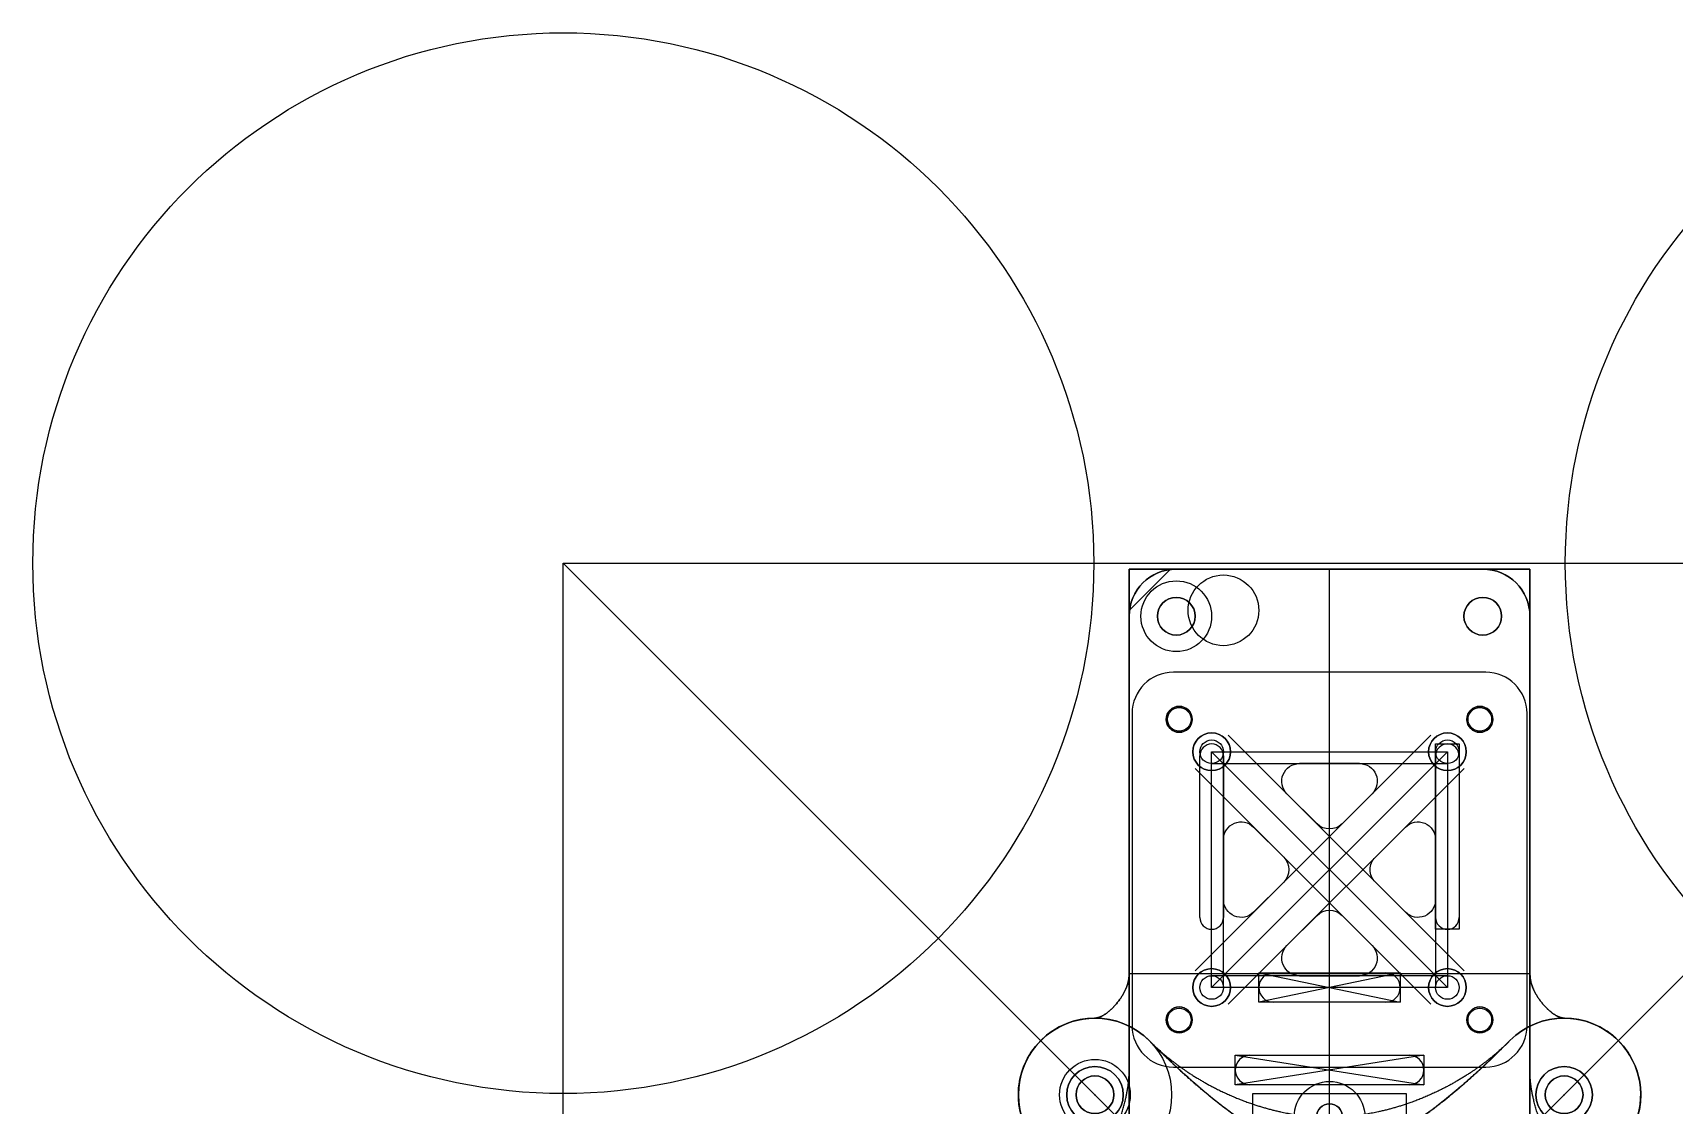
# Model space of a CAD drawing. Header units: millimetres. Extents: x -110 to 110, y -110 to 110.
# Drawn here: x -110 to 29.2, y 19 to 110 of the extents above; entities that cross this region are included whole.
import ezdxf

# ---------------------------------------------------------------- set-up
doc = ezdxf.new("R2010")
doc.units = ezdxf.units.MM
doc.header["$MEASUREMENT"] = 0
for name, color, linetype in [('Arm_Sketch1', 7, 'Continuous'), ('Arm_Sketch2', 7, 'Continuous'), ('Bttmplate_Sketch1', 7, 'Continuous'), ('Bttmplate_Sketch2', 7, 'Continuous'), ('Bttmplate_Sketch3', 7, 'Continuous'), ('Bttmplate_Sketch4', 7, 'Continuous'), ('Bttmplate_Sketch5', 7, 'Continuous'), ('Bttmplate_Sketch6', 7, 'Continuous'), ('Midplate_Sketch1', 7, 'Continuous'), ('Midplate_Sketch2', 7, 'Continuous'), ('Midplate_Sketch3', 7, 'Continuous'), ('Midplate_Sketch4', 7, 'Continuous'), ('Midplate_Sketch5', 7, 'Continuous'), ('Midplate_Sketch6', 7, 'Continuous'), ('Midplate_Sketch7', 7, 'Continuous'), ('Midplate_Sketch8', 7, 'Continuous'), ('reStack_Sketch1', 7, 'Continuous'), ('reStack_Sketch2', 7, 'Continuous'), ('Standoffs_Sketch1', 7, 'Continuous'), ('Top Plate_Sketch1', 7, 'Continuous'), ('Top Plate_Sketch2', 7, 'Continuous'), ('Top Plate_Sketch3', 7, 'Continuous'), ('Top Plate_Sketch4', 7, 'Continuous'), ('Top Plate_Sketch5', 7, 'Continuous'), ('Top Plate_Sketch6', 7, 'Continuous'), ('Top Plate_Sketch7', 7, 'Continuous'), ('Top Plate_Sketch8', 7, 'Continuous')]:
    doc.layers.add(name, color=color, linetype=linetype)

# ---------------------------------------------------------------- blocks, each defined once
blk = doc.blocks.new('Arm')
at = {"layer": 'Arm_Sketch1'}
for p, q in [((-6.5, 6.5), (6.5, -6.5)), ((-6.5, -6.5), (-6.5, 6.5)), ((6.5, 6.5), (-6.5, -6.5)), ((-6.5, 6.5), (6.5, 6.5))]:
    blk.add_line(p, q, dxfattribs=at)
for centre in [(-6.5, 6.5), (6.5, 6.5)]:
    blk.add_circle(centre, 4.5, dxfattribs=at)
at = {"layer": 'Arm_Sketch2'}
for p, q in [((6.5, 6.5), (-6.5, -6.5)), ((0, 0.175), (0, 2.25))]:
    blk.add_line(p, q, dxfattribs=at)
for centre in [(-6.5, 6.5), (6.5, 6.5)]:
    blk.add_circle(centre, 4.5, dxfattribs=at)
blk = doc.blocks.new('reStack')
at = {"layer": 'reStack_Sketch1'}
for p, q in [((-0.65, 1.6), (-0.65, 2)), ((-0.65, 2), (0.65, 2)), ((0.65, 2), (0.65, 1.6)), ((-1.6, 1.6), (1.6, 1.6)), ((-1.6, 1.6), (1.6, -1.6)), ((-1.6, -1.6), (-1.6, 1.6)), ((1.6, 1.6), (-1.6, -1.6)), ((0.65, 1.6), (-0.65, 1.6)), ((1.6, 1.6), (1.6, -1.6)), ((1.6, -1.6), (-1.6, -1.6))]:
    blk.add_line(p, q, dxfattribs=at)
blk.add_point((0, 0), dxfattribs=at)
blk.add_point((0, 0), dxfattribs=at)
at = {"layer": 'reStack_Sketch2'}
for p, q in [((1.6, 1.6, 1.55), (-1.6, 1.6, 1.55)), ((-1.6, 1.6, 1.55), (-1.6, -1.6, 1.55)), ((1.6, -1.6, 1.55), (1.6, 1.6, 1.55)), ((-1.6, -1.6, 1.55), (1.6, -1.6, 1.55))]:
    blk.add_line(p, q, dxfattribs=at)
for p in [(-1, 1, 1.55), (1, 1, 1.55), (0, 0, 1.55), (-1, -1, 1.55), (1, -1, 1.55)]:
    blk.add_point(p, dxfattribs=at)
blk = doc.blocks.new('Midplate')
at = {"layer": 'Midplate_Sketch1'}
for p, q in [((-1.7, 6.45), (1.7, 6.45)), ((-1.7, -1.8), (-1.7, 6.45)), ((1.7, 6.45), (1.7, -1.8)), ((0, 0.175), (0, 2.25))]:
    blk.add_line(p, q, dxfattribs=at)
blk.add_circle((-0.9, 6.1), 0.3, dxfattribs=at)
at = {"layer": 'Midplate_Sketch2'}
for p, q in [((-1.7, -1.8), (-1.7, 6.45)), ((-1.7, 6.45), (1.7, 6.45)), ((0, -1.8), (0, 6.45)), ((1.7, 6.45), (1.7, -1.8)), ((-1.7, 2.9), (-1.7, 3.134))]:
    blk.add_line(p, q, dxfattribs=at)
for centre, radius in [((-0.9, 6.1), 0.3), ((-1.99, 1.99), 0.65), ((-1.99, 1.99), 0.3)]:
    blk.add_circle(centre, radius, dxfattribs=at)
blk.add_open_spline([(-1.994, 2.64), (-1.98, 2.64), (-1.952, 2.645), (-1.906, 2.666), (-1.842, 2.718), (-1.767, 2.807), (-1.722, 2.889), (-1.704, 2.952), (-1.7, 2.995), (-1.7, 3.017)], degree=5, dxfattribs=at)
at = {"layer": 'Midplate_Sketch3'}
for p, q in [((1.7, 6.45, 0.2), (-1.7, 6.45, 0.2)), ((-1.7, 6.45, 0.2), (-1.7, 3.017, 0.2)), ((1.7, 3.017, 0.2), (1.7, 6.45, 0.2))]:
    blk.add_line(p, q, dxfattribs=at)
for centre, start, end in [((-1.99, 1.99, 0.2), 90.3866, 225), ((1.99, 1.99, 0.2), 315, 89.6134)]:
    blk.add_arc(centre, 0.65, start, end, dxfattribs=at)
for points in [[(-1.7, 3.017, 0.2), (-1.7, 2.995, 0.2), (-1.704, 2.952, 0.2), (-1.722, 2.889, 0.2), (-1.767, 2.807, 0.2), (-1.842, 2.718, 0.2), (-1.906, 2.666, 0.2), (-1.952, 2.645, 0.2), (-1.98, 2.64, 0.2), (-1.994, 2.64, 0.2)], [(1.7, 3.017, 0.2), (1.7, 2.995, 0.2), (1.704, 2.952, 0.2), (1.722, 2.889, 0.2), (1.767, 2.807, 0.2), (1.842, 2.718, 0.2), (1.906, 2.666, 0.2), (1.952, 2.645, 0.2), (1.98, 2.64, 0.2), (1.994, 2.64, 0.2)]]:
    blk.add_open_spline(points, degree=5, dxfattribs=at)
for p in [(-1.99, 1.99, 0.2), (1.99, 1.99, 0.2)]:
    blk.add_point(p, dxfattribs=at)
at = {"layer": 'Midplate_Sketch4'}
for p, q in [((-1.7, 6.45, 0.2), (-1.7, 3.017, 0.2)), ((1.7, 6.45, 0.2), (-1.7, 6.45, 0.2)), ((1.7, 3.017, 0.2), (1.7, 6.45, 0.2))]:
    blk.add_line(p, q, dxfattribs=at)
for centre in [(-1.99, 1.99, 0.2), (1.99, 1.99, 0.2)]:
    blk.add_circle(centre, 0.24, dxfattribs=at)
for centre, start, end in [((-1.99, 1.99, 0.2), 90.3866, 225), ((1.99, 1.99, 0.2), 315, 89.6134)]:
    blk.add_arc(centre, 0.65, start, end, dxfattribs=at)
for points in [[(-1.7, 3.017, 0.2), (-1.7, 2.995, 0.2), (-1.704, 2.952, 0.2), (-1.722, 2.889, 0.2), (-1.767, 2.807, 0.2), (-1.842, 2.718, 0.2), (-1.906, 2.666, 0.2), (-1.952, 2.645, 0.2), (-1.98, 2.64, 0.2), (-1.994, 2.64, 0.2)], [(1.7, 3.017, 0.2), (1.7, 2.995, 0.2), (1.704, 2.952, 0.2), (1.722, 2.889, 0.2), (1.767, 2.807, 0.2), (1.842, 2.718, 0.2), (1.906, 2.666, 0.2), (1.952, 2.645, 0.2), (1.98, 2.64, 0.2), (1.994, 2.64, 0.2)]]:
    blk.add_open_spline(points, degree=5, dxfattribs=at)
at = {"layer": 'Midplate_Sketch5'}
for p, q in [((-1.35, 6.45, 0.2), (-1.7, 6.1, 0.2)), ((1.7, 6.45, 0.2), (-1.35, 6.45, 0.2)), ((1.7, 3.017, 0.2), (1.7, 6.45, 0.2)), ((-1.7, 6.1, 0.2), (-1.7, 3.017, 0.2))]:
    blk.add_line(p, q, dxfattribs=at)
for centre, radius in [((-1.3, 6.05, 0.2), 0.16), ((-1.99, 1.99, 0.2), 0.24), ((1.99, 1.99, 0.2), 0.24), ((0, 1.803, 0.2), 0.3)]:
    blk.add_circle(centre, radius, dxfattribs=at)
for centre, start, end in [((-1.99, 1.99, 0.2), 90.3866, 225), ((1.99, 1.99, 0.2), 315, 89.6134)]:
    blk.add_arc(centre, 0.65, start, end, dxfattribs=at)
for points in [[(-1.7, 3.017, 0.2), (-1.7, 2.995, 0.2), (-1.704, 2.952, 0.2), (-1.722, 2.889, 0.2), (-1.767, 2.807, 0.2), (-1.842, 2.718, 0.2), (-1.906, 2.666, 0.2), (-1.952, 2.645, 0.2), (-1.98, 2.64, 0.2), (-1.994, 2.64, 0.2)], [(1.7, 3.017, 0.2), (1.7, 2.995, 0.2), (1.704, 2.952, 0.2), (1.722, 2.889, 0.2), (1.767, 2.807, 0.2), (1.842, 2.718, 0.2), (1.906, 2.666, 0.2), (1.952, 2.645, 0.2), (1.98, 2.64, 0.2), (1.994, 2.64, 0.2)]]:
    blk.add_open_spline(points, degree=5, dxfattribs=at)
at = {"layer": 'Midplate_Sketch6'}
for p, q in [((1.325, 5.575, 1.6), (-1.325, 5.575, 1.6)), ((-1.675, 5.225, 1.6), (-1.675, 2.575, 1.6)), ((1.675, 2.575, 1.6), (1.675, 5.225, 1.6)), ((-1.325, 2.225, 1.6), (1.325, 2.225, 1.6))]:
    blk.add_line(p, q, dxfattribs=at)
for centre in [(-1.275, 5.175, 1.6), (1.275, 5.175, 1.6), (-1, 4.9, 1.6), (1, 4.9, 1.6), (-1, 2.9, 1.6), (1, 2.9, 1.6), (-1.275, 2.625, 1.6), (1.275, 2.625, 1.6)]:
    blk.add_circle(centre, 0.1, dxfattribs=at)
for centre, start, end in [((-1.325, 5.225, 1.6), 90, 180), ((1.325, 5.225, 1.6), 0, 90), ((-1.325, 2.575, 1.6), 180, 270), ((1.325, 2.575, 1.6), 270, 0)]:
    blk.add_arc(centre, 0.35, start, end, dxfattribs=at)
at = {"layer": 'Midplate_Sketch7'}
for p, q in [((1.3, 6.45, 0.2), (-1.3, 6.45, 0.2)), ((-1.7, 6.05, 0.2), (-1.7, 3.017, 0.2)), ((1.7, 3.017, 0.2), (1.7, 6.05, 0.2)), ((0.859, 5.041, 0.2), (-1.141, 3.041, 0.2)), ((-0.859, 5.041, 0.2), (1.141, 3.041, 0.2)), ((-1, 4.9, 0.2), (1, 2.9, 0.2)), ((1, 4.9, 0.2), (-1, 2.9, 0.2)), ((-1, 2.9, 0.2), (-1, 4.9, 0.2)), ((-1, 4.9, 0.2), (1, 4.9, 0.2)), ((-0.9, 2.9, 0.2), (-0.9, 4.9, 0.2)), ((0.9, 4.9, 0.2), (0.9, 2.9, 0.2)), ((1, 4.9, 0.2), (1, 2.9, 0.2)), ((-1.141, 4.759, 0.2), (0.859, 2.759, 0.2)), ((-1, 4.8, 0.2), (1, 4.8, 0.2)), ((1.141, 4.759, 0.2), (-0.859, 2.759, 0.2)), ((1, 3, 0.2), (-1, 3, 0.2)), ((1, 2.9, 0.2), (-1, 2.9, 0.2))]:
    blk.add_line(p, q, dxfattribs=at)
for centre, radius in [((-1.3, 6.05, 0.2), 0.16), ((1.3, 6.05, 0.2), 0.16), ((-1.275, 5.175, 0.2), 0.11), ((1.275, 5.175, 0.2), 0.11), ((-1, 4.9, 0.2), 0.16), ((1, 4.9, 0.2), 0.16), ((-1, 2.9, 0.2), 0.16), ((1, 2.9, 0.2), 0.16), ((-1.275, 2.625, 0.2), 0.11), ((1.275, 2.625, 0.2), 0.11), ((-1.99, 1.99, 0.2), 0.24), ((1.99, 1.99, 0.2), 0.24), ((0, 1.803, 0.2), 0.11)]:
    blk.add_circle(centre, radius, dxfattribs=at)
for centre, radius, start, end in [((-1.3, 6.05, 0.2), 0.4, 90, 180), ((1.3, 6.05, 0.2), 0.4, 360, 90), ((-1.99, 1.99, 0.2), 0.65, 90.3866, 225), ((1.99, 1.99, 0.2), 0.65, 315, 89.6134)]:
    blk.add_arc(centre, radius, start, end, dxfattribs=at)
for points in [[(-1.7, 3.017, 0.2), (-1.7, 2.995, 0.2), (-1.704, 2.952, 0.2), (-1.722, 2.889, 0.2), (-1.767, 2.807, 0.2), (-1.842, 2.718, 0.2), (-1.906, 2.666, 0.2), (-1.952, 2.645, 0.2), (-1.98, 2.64, 0.2), (-1.994, 2.64, 0.2)], [(1.7, 3.017, 0.2), (1.7, 2.995, 0.2), (1.704, 2.952, 0.2), (1.722, 2.889, 0.2), (1.767, 2.807, 0.2), (1.842, 2.718, 0.2), (1.906, 2.666, 0.2), (1.952, 2.645, 0.2), (1.98, 2.64, 0.2), (1.994, 2.64, 0.2)]]:
    blk.add_open_spline(points, degree=5, dxfattribs=at)
blk.add_point((0, 3.9, 0.2), dxfattribs=at)
at = {"layer": 'Midplate_Sketch8'}
for p, q in [((-1.3, 6.45), (1.3, 6.45)), ((-1.7, 3.017), (-1.7, 6.05)), ((1.7, 6.05), (1.7, 3.017)), ((0.255, 4.8), (-0.255, 4.8)), ((-0.361, 4.544), (-0.106, 4.289)), ((0.106, 4.289), (0.361, 4.544)), ((-0.389, 4.006), (-0.644, 4.261)), ((0.644, 4.261), (0.389, 4.006)), ((-0.9, 4.155), (-0.9, 3.645)), ((0.9, 3.645), (0.9, 4.155)), ((-0.644, 3.539), (-0.389, 3.794)), ((0.389, 3.794), (0.644, 3.539)), ((-0.106, 3.511), (-0.361, 3.256)), ((0.361, 3.256), (0.106, 3.511)), ((-0.255, 3), (0.255, 3))]:
    blk.add_line(p, q, dxfattribs=at)
at = {"layer": 'Midplate_Sketch8', "extrusion": (0, 0, -1)}
for centre, radius in [((1.3, 6.05), 0.16), ((-1.3, 6.05), 0.16), ((1.275, 5.175), 0.11), ((-1.275, 5.175), 0.11), ((1, 4.9), 0.16), ((-1, 4.9), 0.16), ((1, 2.9), 0.16), ((-1, 2.9), 0.16), ((1.275, 2.625), 0.11), ((-1.275, 2.625), 0.11), ((1.99, 1.99), 0.24), ((-1.99, 1.99), 0.24), ((0, 1.803), 0.11)]:
    blk.add_circle(centre, radius, dxfattribs=at)
for centre, radius, start, end in [((1.3, 6.05), 0.4, 360, 90), ((-1.3, 6.05), 0.4, 90, 180), ((0.255, 4.65), 0.15, 315, 90), ((-0.255, 4.65), 0.15, 90, 225), ((0.75, 4.155), 0.15, 0, 135), ((-0.75, 4.155), 0.15, 45, 180), ((0, 4.395), 0.15, 225, 315), ((0.495, 3.9), 0.15, 135, 225), ((-0.495, 3.9), 0.15, 315, 45), ((0.75, 3.645), 0.15, 225, 0), ((-0.75, 3.645), 0.15, 180, 315), ((0, 3.405), 0.15, 45, 135), ((0.255, 3.15), 0.15, 270, 45), ((-0.255, 3.15), 0.15, 135, 270), ((1.99, 1.99), 0.65, 315, 89.6134), ((-1.99, 1.99), 0.65, 90.3866, 225)]:
    blk.add_arc(centre, radius, start, end, dxfattribs=at)
at = {"layer": 'Midplate_Sketch8'}
for points in [[(-1.994, 2.64), (-1.98, 2.64), (-1.952, 2.645), (-1.906, 2.666), (-1.842, 2.718), (-1.767, 2.807), (-1.722, 2.889), (-1.704, 2.952), (-1.7, 2.995), (-1.7, 3.017)], [(1.994, 2.64), (1.98, 2.64), (1.952, 2.645), (1.906, 2.666), (1.842, 2.718), (1.767, 2.807), (1.722, 2.889), (1.704, 2.952), (1.7, 2.995), (1.7, 3.017)]]:
    blk.add_open_spline(points, degree=5, dxfattribs=at)
blk = doc.blocks.new('Bttmplate')
at = {"layer": 'Bttmplate_Sketch1'}
blk.add_line((0, -6.25), (0, 6.25), dxfattribs=at)
for radius in [0.65, 0.3]:
    blk.add_circle((-1.99, 1.99), radius, dxfattribs=at)
blk.add_open_spline([(-1.53, 2.45), (-1.481, 2.4), (-1.378, 2.306), (-1.216, 2.18), (-0.984, 2.04), (-0.674, 1.906), (-0.413, 1.835), (-0.209, 1.806), (-0.07, 1.8), (0, 1.8)], degree=5, dxfattribs=at)
at = {"layer": 'Bttmplate_Sketch2'}
for centre in [(-1.99, 1.99), (1.99, 1.99)]:
    blk.add_circle(centre, 0.16, dxfattribs=at)
for centre, start, end in [((-1.99, 1.99), 45, 225), ((1.99, 1.99), 315, 135)]:
    blk.add_arc(centre, 0.65, start, end, dxfattribs=at)
for points in [[(-1.53, 2.45), (-1.481, 2.4), (-1.378, 2.306), (-1.216, 2.18), (-0.984, 2.04), (-0.674, 1.906), (-0.413, 1.835), (-0.209, 1.806), (-0.07, 1.8), (0, 1.8)], [(1.53, 2.45), (1.481, 2.4), (1.378, 2.306), (1.216, 2.18), (0.984, 2.04), (0.674, 1.906), (0.413, 1.835), (0.209, 1.806), (0.07, 1.8), (0, 1.8)]]:
    blk.add_open_spline(points, degree=5, dxfattribs=at)
at = {"layer": 'Bttmplate_Sketch3'}
for centre in [(-1.99, 1.99), (1.99, 1.99)]:
    blk.add_circle(centre, 0.16, dxfattribs=at)
for centre, start, end in [((-1.99, 1.99), 45, 225), ((1.99, 1.99), 315, 135)]:
    blk.add_arc(centre, 0.65, start, end, dxfattribs=at)
for points in [[(-1.53, 2.45), (-1.481, 2.4), (-1.378, 2.306), (-1.216, 2.18), (-0.984, 2.04), (-0.674, 1.906), (-0.413, 1.835), (-0.209, 1.806), (-0.07, 1.8), (0, 1.8)], [(1.53, 2.45), (1.481, 2.4), (1.378, 2.306), (1.216, 2.18), (0.984, 2.04), (0.674, 1.906), (0.413, 1.835), (0.209, 1.806), (0.07, 1.8), (0, 1.8)]]:
    blk.add_open_spline(points, degree=5, dxfattribs=at)
at = {"layer": 'Bttmplate_Sketch4'}
for centre, radius in [((-1.99, 1.99), 0.16), ((0, 1.803), 0.3), ((1.99, 1.99), 0.16)]:
    blk.add_circle(centre, radius, dxfattribs=at)
for centre, start, end in [((-1.99, 1.99), 45, 225), ((1.99, 1.99), 315, 135)]:
    blk.add_arc(centre, 0.65, start, end, dxfattribs=at)
for points in [[(1.53, 2.45), (1.463, 2.382), (1.33, 2.252), (1.135, 2.072), (0.884, 1.861), (0.583, 1.657), (0.289, 1.526), (0, 1.48), (-0.289, 1.526), (-0.583, 1.657), (-0.884, 1.861), (-1.135, 2.072), (-1.33, 2.252), (-1.463, 2.382), (-1.53, 2.45)], [(-1.53, 2.45), (-1.481, 2.4), (-1.378, 2.306), (-1.216, 2.18), (-0.984, 2.04), (-0.674, 1.906), (-0.413, 1.835), (-0.209, 1.806), (-0.07, 1.8), (0, 1.8)], [(1.53, 2.45), (1.481, 2.4), (1.378, 2.306), (1.216, 2.18), (0.984, 2.04), (0.674, 1.906), (0.413, 1.835), (0.209, 1.806), (0.07, 1.8), (0, 1.8)]]:
    blk.add_open_spline(points, degree=5, dxfattribs=at)
at = {"layer": 'Bttmplate_Sketch5'}
for centre in [(-1.99, 1.99), (1.99, 1.99)]:
    blk.add_circle(centre, 0.16, dxfattribs=at)
for centre, start, end in [((-1.99, 1.99), 45, 225), ((1.99, 1.99), 315, 135)]:
    blk.add_arc(centre, 0.65, start, end, dxfattribs=at)
for points in [[(0, 1.503), (-0.058, 1.503), (-0.174, 1.512), (-0.348, 1.552), (-0.583, 1.657), (-0.884, 1.861), (-1.135, 2.072), (-1.33, 2.252), (-1.463, 2.382), (-1.53, 2.45)], [(0, 1.503), (0.058, 1.503), (0.174, 1.512), (0.348, 1.552), (0.583, 1.657), (0.884, 1.861), (1.135, 2.072), (1.33, 2.252), (1.463, 2.382), (1.53, 2.45)]]:
    blk.add_open_spline(points, degree=5, dxfattribs=at)
at = {"layer": 'Bttmplate_Sketch6', "extrusion": (0, 0, -1)}
for centre in [(1.99, 1.99, 0.2), (-1.99, 1.99, 0.2)]:
    blk.add_circle(centre, 0.16, dxfattribs=at)
for centre, start, end in [((1.99, 1.99, 0.2), 315, 135), ((-1.99, 1.99, 0.2), 45, 225)]:
    blk.add_arc(centre, 0.65, start, end, dxfattribs=at)
at = {"layer": 'Bttmplate_Sketch6'}
blk.add_open_spline([(1.53, 2.45, -0.2), (1.261, 2.18, -0.2), (0.986, 1.933, -0.2), (0.558, 1.65, -0.2), (0.4, 1.575, -0.2), (0.165, 1.514, -0.2), (0.083, 1.503, -0.2), (0, 1.503, -0.2), (-0.127, 1.503, -0.2), (-0.248, 1.529, -0.2), (-0.541, 1.638, -0.2), (-0.707, 1.742, -0.2), (-1.088, 2.024, -0.2), (-1.326, 2.245, -0.2), (-1.53, 2.45, -0.2)], degree=3, knots=[0, 0, 0, 0, 1.143138, 1.143138, 1.900133, 1.900133, 2.309455, 2.309455, 2.309455, 2.934654, 2.934654, 3.847425, 3.847425, 5.270332, 5.270332, 5.270332, 5.270332], dxfattribs=at)
blk = doc.blocks.new('Standoffs')
at = {"layer": 'Standoffs_Sketch1'}
for p, q in [((1.7, 6.45, 0.6), (-1.7, 6.45, 0.6)), ((-1.7, 6.45, 0.6), (-1.7, 3.017, 0.6)), ((1.7, 3.017, 0.6), (1.7, 6.45, 0.6))]:
    blk.add_line(p, q, dxfattribs=at)
for centre, radius in [((-1.3, 6.05, 0.6), 0.3), ((-1.99, 1.99, 0.6), 0.24), ((1.99, 1.99, 0.6), 0.24)]:
    blk.add_circle(centre, radius, dxfattribs=at)
for centre, start, end in [((-1.99, 1.99, 0.6), 90.3866, 225), ((1.99, 1.99, 0.6), 315, 89.6134)]:
    blk.add_arc(centre, 0.65, start, end, dxfattribs=at)
for points in [[(-1.7, 3.017, 0.6), (-1.7, 2.995, 0.6), (-1.704, 2.952, 0.6), (-1.722, 2.889, 0.6), (-1.767, 2.807, 0.6), (-1.842, 2.718, 0.6), (-1.906, 2.666, 0.6), (-1.952, 2.645, 0.6), (-1.98, 2.64, 0.6), (-1.994, 2.64, 0.6)], [(1.7, 3.017, 0.6), (1.7, 2.995, 0.6), (1.704, 2.952, 0.6), (1.722, 2.889, 0.6), (1.767, 2.807, 0.6), (1.842, 2.718, 0.6), (1.906, 2.666, 0.6), (1.952, 2.645, 0.6), (1.98, 2.64, 0.6), (1.994, 2.64, 0.6)]]:
    blk.add_open_spline(points, degree=5, dxfattribs=at)
blk = doc.blocks.new('TopPlate')
at = {"layer": 'Top Plate_Sketch1'}
for p, q in [((1.3, 6.45, 2.7), (-1.3, 6.45, 2.7)), ((-1.7, 6.05, 2.7), (-1.7, 3.017, 2.7)), ((1.7, 3.017, 2.7), (1.7, 6.05, 2.7))]:
    blk.add_line(p, q, dxfattribs=at)
for centre, radius in [((-1.3, 6.05, 2.7), 0.16), ((1.3, 6.05, 2.7), 0.16), ((-1.275, 5.175, 2.7), 0.11), ((1.275, 5.175, 2.7), 0.11), ((-1, 4.9, 2.7), 0.16), ((1, 4.9, 2.7), 0.16), ((-1, 2.9, 2.7), 0.16), ((1, 2.9, 2.7), 0.16), ((-1.275, 2.625, 2.7), 0.11), ((1.275, 2.625, 2.7), 0.11), ((-1.99, 1.99, 2.7), 0.16), ((1.99, 1.99, 2.7), 0.16), ((0, 1.803, 2.7), 0.11)]:
    blk.add_circle(centre, radius, dxfattribs=at)
for centre, radius, start, end in [((-1.3, 6.05, 2.7), 0.4, 90, 180), ((1.3, 6.05, 2.7), 0.4, 360, 90), ((-1.99, 1.99, 2.7), 0.65, 90.3866, 225), ((1.99, 1.99, 2.7), 0.65, 315, 89.6134)]:
    blk.add_arc(centre, radius, start, end, dxfattribs=at)
for points in [[(-1.7, 3.017, 2.7), (-1.7, 2.995, 2.7), (-1.704, 2.952, 2.7), (-1.722, 2.889, 2.7), (-1.767, 2.807, 2.7), (-1.842, 2.718, 2.7), (-1.906, 2.666, 2.7), (-1.952, 2.645, 2.7), (-1.98, 2.64, 2.7), (-1.994, 2.64, 2.7)], [(1.7, 3.017, 2.7), (1.7, 2.995, 2.7), (1.704, 2.952, 2.7), (1.722, 2.889, 2.7), (1.767, 2.807, 2.7), (1.842, 2.718, 2.7), (1.906, 2.666, 2.7), (1.952, 2.645, 2.7), (1.98, 2.64, 2.7), (1.994, 2.64, 2.7)]]:
    blk.add_open_spline(points, degree=5, dxfattribs=at)
at = {"layer": 'Top Plate_Sketch2'}
for p, q in [((1.3, 6.45, 2.7), (-1.3, 6.45, 2.7)), ((-1.7, 6.05, 2.7), (-1.7, 3.017, 2.7)), ((1.7, 3.017, 2.7), (1.7, 6.05, 2.7)), ((-1.7, 3.017, 2.7), (-1.7, 1.417, 2.7)), ((1.7, 3.017, 2.7), (-1.7, 3.017, 2.7)), ((1.7, 1.417, 2.7), (1.7, 3.017, 2.7))]:
    blk.add_line(p, q, dxfattribs=at)
for centre in [(-1.3, 6.05, 2.7), (1.3, 6.05, 2.7), (-1.99, 1.99, 2.7), (1.99, 1.99, 2.7)]:
    blk.add_circle(centre, 0.16, dxfattribs=at)
for centre, radius, start, end in [((-1.3, 6.05, 2.7), 0.4, 90, 180), ((1.3, 6.05, 2.7), 0.4, 360, 90), ((-1.99, 1.99, 2.7), 0.65, 90.3866, 225), ((1.99, 1.99, 2.7), 0.65, 315, 89.6134)]:
    blk.add_arc(centre, radius, start, end, dxfattribs=at)
for points in [[(-1.7, 3.017, 2.7), (-1.7, 2.995, 2.7), (-1.704, 2.952, 2.7), (-1.722, 2.889, 2.7), (-1.767, 2.807, 2.7), (-1.842, 2.718, 2.7), (-1.906, 2.666, 2.7), (-1.952, 2.645, 2.7), (-1.98, 2.64, 2.7), (-1.994, 2.64, 2.7)], [(1.7, 3.017, 2.7), (1.7, 2.995, 2.7), (1.704, 2.952, 2.7), (1.722, 2.889, 2.7), (1.767, 2.807, 2.7), (1.842, 2.718, 2.7), (1.906, 2.666, 2.7), (1.952, 2.645, 2.7), (1.98, 2.64, 2.7), (1.994, 2.64, 2.7)]]:
    blk.add_open_spline(points, degree=5, dxfattribs=at)
at = {"layer": 'Top Plate_Sketch3'}
for p, q in [((1.3, 6.45, 2.7), (-1.3, 6.45, 2.7)), ((-1.7, 6.05, 2.7), (-1.7, 1.566, 2.7)), ((1.7, 1.566, 2.7), (1.7, 6.05, 2.7))]:
    blk.add_line(p, q, dxfattribs=at)
for centre in [(-1.3, 6.05, 2.7), (1.3, 6.05, 2.7)]:
    blk.add_circle(centre, 0.16, dxfattribs=at)
for centre, start, end in [((-1.3, 6.05, 2.7), 90, 180), ((1.3, 6.05, 2.7), 0, 90)]:
    blk.add_arc(centre, 0.4, start, end, dxfattribs=at)
at = {"layer": 'Top Plate_Sketch4'}
for p, q in [((1.3, 6.45, 2.7), (-1.3, 6.45, 2.7)), ((-1.7, 6.05, 2.7), (-1.7, 1.566, 2.7)), ((1.7, 1.566, 2.7), (1.7, 6.05, 2.7))]:
    blk.add_line(p, q, dxfattribs=at)
for centre in [(-1.3, 6.05, 2.7), (1.3, 6.05, 2.7)]:
    blk.add_circle(centre, 0.16, dxfattribs=at)
for centre, start, end in [((-1.3, 6.05, 2.7), 90, 180), ((1.3, 6.05, 2.7), 0, 90)]:
    blk.add_arc(centre, 0.4, start, end, dxfattribs=at)
at = {"layer": 'Top Plate_Sketch5'}
for p, q in [((1.3, 6.45, 2.7), (-1.3, 6.45, 2.7)), ((-1.7, 6.05, 2.7), (-1.7, 1.566, 2.7)), ((1.7, 1.566, 2.7), (1.7, 6.05, 2.7)), ((1.7, 1.962, 2.7), (1.7, 2.438, 2.7))]:
    blk.add_line(p, q, dxfattribs=at)
for centre in [(-1.3, 6.05, 2.7), (1.3, 6.05, 2.7)]:
    blk.add_circle(centre, 0.16, dxfattribs=at)
for centre, start, end in [((-1.3, 6.05, 2.7), 90, 180), ((1.3, 6.05, 2.7), 0, 90)]:
    blk.add_arc(centre, 0.4, start, end, dxfattribs=at)
blk.add_open_spline([(1.5, 0, 2.7), (1.5, 0.051, 2.7), (1.507, 0.153, 2.7), (1.537, 0.302, 2.7), (1.612, 0.493, 2.7), (1.733, 0.721, 2.7), (1.843, 0.939, 2.7), (1.909, 1.15, 2.7), (1.912, 1.356, 2.7), (1.86, 1.56, 2.7), (1.782, 1.766, 2.7), (1.728, 1.935, 2.7), (1.705, 2.066, 2.7), (1.7, 2.155, 2.7), (1.7, 2.2, 2.7)], degree=5, dxfattribs=at)
at = {"layer": 'Top Plate_Sketch6'}
for p, q in [((1.3, 6.45, 2.7), (-1.3, 6.45, 2.7)), ((-1.7, 6.05, 2.7), (-1.7, 2.2, 2.7)), ((1.7, 2.2, 2.7), (1.7, 6.05, 2.7))]:
    blk.add_line(p, q, dxfattribs=at)
for centre in [(-1.3, 6.05, 2.7), (1.3, 6.05, 2.7)]:
    blk.add_circle(centre, 0.16, dxfattribs=at)
for centre, start, end in [((-1.3, 6.05, 2.7), 90, 180), ((1.3, 6.05, 2.7), 360, 90)]:
    blk.add_arc(centre, 0.4, start, end, dxfattribs=at)
for points in [[(-1.5, 0, 2.7), (-1.5, 0.051, 2.7), (-1.507, 0.153, 2.7), (-1.537, 0.302, 2.7), (-1.612, 0.493, 2.7), (-1.733, 0.721, 2.7), (-1.843, 0.939, 2.7), (-1.909, 1.15, 2.7), (-1.912, 1.356, 2.7), (-1.86, 1.56, 2.7), (-1.782, 1.766, 2.7), (-1.728, 1.935, 2.7), (-1.705, 2.066, 2.7), (-1.7, 2.155, 2.7), (-1.7, 2.2, 2.7)], [(1.5, 0, 2.7), (1.5, 0.051, 2.7), (1.507, 0.153, 2.7), (1.537, 0.302, 2.7), (1.612, 0.493, 2.7), (1.733, 0.721, 2.7), (1.843, 0.939, 2.7), (1.909, 1.15, 2.7), (1.912, 1.356, 2.7), (1.86, 1.56, 2.7), (1.782, 1.766, 2.7), (1.728, 1.935, 2.7), (1.705, 2.066, 2.7), (1.7, 2.155, 2.7), (1.7, 2.2, 2.7)]]:
    blk.add_open_spline(points, degree=5, dxfattribs=at)
at = {"layer": 'Top Plate_Sketch7'}
for p, q in [((1.3, 6.45, 2.7), (-1.3, 6.45, 2.7)), ((-1.7, 6.05, 2.7), (-1.7, 2.2, 2.7)), ((1.7, 2.2, 2.7), (1.7, 6.05, 2.7)), ((0.9, 3.394, 2.7), (0.9, 4.966, 2.7)), ((0.9, 4.966, 2.7), (1.1, 4.966, 2.7)), ((1.1, 4.966, 2.7), (1.1, 3.394, 2.7)), ((1.1, 3.394, 2.7), (0.9, 3.394, 2.7)), ((-0.6, 3.025, 2.7), (0.6, 2.775, 2.7)), ((0.6, 3.025, 2.7), (-0.6, 2.775, 2.7)), ((-0.6, 3.025, 2.7), (0.6, 3.025, 2.7)), ((-0.6, 2.775, 2.7), (-0.6, 3.025, 2.7)), ((0.6, 3.025, 2.7), (0.6, 2.775, 2.7)), ((0.6, 2.775, 2.7), (-0.6, 2.775, 2.7)), ((-0.8, 2.075, 2.7), (-0.8, 2.325, 2.7)), ((-0.8, 2.325, 2.7), (0.8, 2.075, 2.7)), ((-0.8, 2.325, 2.7), (0.8, 2.325, 2.7)), ((0.8, 2.325, 2.7), (-0.8, 2.075, 2.7)), ((0.8, 2.325, 2.7), (0.8, 2.075, 2.7)), ((0.8, 2.075, 2.7), (-0.8, 2.075, 2.7))]:
    blk.add_line(p, q, dxfattribs=at)
for centre in [(-1.3, 6.05, 2.7), (1.3, 6.05, 2.7)]:
    blk.add_circle(centre, 0.16, dxfattribs=at)
for centre, start, end in [((-1.3, 6.05, 2.7), 90, 180), ((1.3, 6.05, 2.7), 360, 90)]:
    blk.add_arc(centre, 0.4, start, end, dxfattribs=at)
for points in [[(-1.5, 0, 2.7), (-1.5, 0.051, 2.7), (-1.507, 0.153, 2.7), (-1.537, 0.302, 2.7), (-1.612, 0.493, 2.7), (-1.733, 0.721, 2.7), (-1.843, 0.939, 2.7), (-1.909, 1.15, 2.7), (-1.912, 1.356, 2.7), (-1.86, 1.56, 2.7), (-1.782, 1.766, 2.7), (-1.728, 1.935, 2.7), (-1.705, 2.066, 2.7), (-1.7, 2.155, 2.7), (-1.7, 2.2, 2.7)], [(1.5, 0, 2.7), (1.5, 0.051, 2.7), (1.507, 0.153, 2.7), (1.537, 0.302, 2.7), (1.612, 0.493, 2.7), (1.733, 0.721, 2.7), (1.843, 0.939, 2.7), (1.909, 1.15, 2.7), (1.912, 1.356, 2.7), (1.86, 1.56, 2.7), (1.782, 1.766, 2.7), (1.728, 1.935, 2.7), (1.705, 2.066, 2.7), (1.7, 2.155, 2.7), (1.7, 2.2, 2.7)]]:
    blk.add_open_spline(points, degree=5, dxfattribs=at)
for p in [(0, 2.9, 2.7), (0, 2.2, 2.7)]:
    blk.add_point(p, dxfattribs=at)
at = {"layer": 'Top Plate_Sketch8'}
for p, q in [((1.3, 6.45, 2.7), (-1.3, 6.45, 2.7)), ((-1.7, 6.05, 2.7), (-1.7, 2.2, 2.7)), ((1.7, 2.2, 2.7), (1.7, 6.05, 2.7)), ((-1.1, 3.494, 2.7), (-1.1, 4.866, 2.7)), ((-0.9, 4.866, 2.7), (-0.9, 3.494, 2.7)), ((0.9, 3.494, 2.7), (0.9, 4.866, 2.7)), ((1.1, 4.866, 2.7), (1.1, 3.494, 2.7)), ((-0.475, 3.025, 2.7), (0.475, 3.025, 2.7)), ((0.475, 2.775, 2.7), (-0.475, 2.775, 2.7)), ((-0.675, 2.325, 2.7), (0.675, 2.325, 2.7)), ((0.675, 2.075, 2.7), (-0.675, 2.075, 2.7))]:
    blk.add_line(p, q, dxfattribs=at)
for centre in [(-1.3, 6.05, 2.7), (1.3, 6.05, 2.7)]:
    blk.add_circle(centre, 0.16, dxfattribs=at)
for centre, radius, start, end in [((-1.3, 6.05, 2.7), 0.4, 90, 180), ((1.3, 6.05, 2.7), 0.4, 360, 90), ((-1, 4.866, 2.7), 0.1, 0, 180), ((1, 4.866, 2.7), 0.1, 0, 180), ((-1, 3.494, 2.7), 0.1, 180, 0), ((1, 3.494, 2.7), 0.1, 180, 0), ((-0.475, 2.9, 2.7), 0.125, 90, 270), ((0.475, 2.9, 2.7), 0.125, 270, 90), ((-0.675, 2.2, 2.7), 0.125, 90, 270), ((0.675, 2.2, 2.7), 0.125, 270, 90)]:
    blk.add_arc(centre, radius, start, end, dxfattribs=at)
for points in [[(-1.5, 0, 2.7), (-1.5, 0.051, 2.7), (-1.507, 0.153, 2.7), (-1.537, 0.302, 2.7), (-1.612, 0.493, 2.7), (-1.733, 0.721, 2.7), (-1.843, 0.939, 2.7), (-1.909, 1.15, 2.7), (-1.912, 1.356, 2.7), (-1.86, 1.56, 2.7), (-1.782, 1.766, 2.7), (-1.728, 1.935, 2.7), (-1.705, 2.066, 2.7), (-1.7, 2.155, 2.7), (-1.7, 2.2, 2.7)], [(1.5, 0, 2.7), (1.5, 0.051, 2.7), (1.507, 0.153, 2.7), (1.537, 0.302, 2.7), (1.612, 0.493, 2.7), (1.733, 0.721, 2.7), (1.843, 0.939, 2.7), (1.909, 1.15, 2.7), (1.912, 1.356, 2.7), (1.86, 1.56, 2.7), (1.782, 1.766, 2.7), (1.728, 1.935, 2.7), (1.705, 2.066, 2.7), (1.7, 2.155, 2.7), (1.7, 2.2, 2.7)]]:
    blk.add_open_spline(points, degree=5, dxfattribs=at)

msp = doc.modelspace()

# ---------------------------------------------------------------- block references
at = {"xscale": 10, "yscale": 10, "zscale": 10}
for name, p in [('Arm', (0, 0)), ('Midplate', (0, 0, 4)), ('Standoffs', (0, 0)), ('TopPlate', (0, 0)), ('Bttmplate', (0, 0)), ('reStack', (0, 0, 6))]:
    msp.add_blockref(name, p, dxfattribs=at)

doc.saveas('drawing.dxf')
